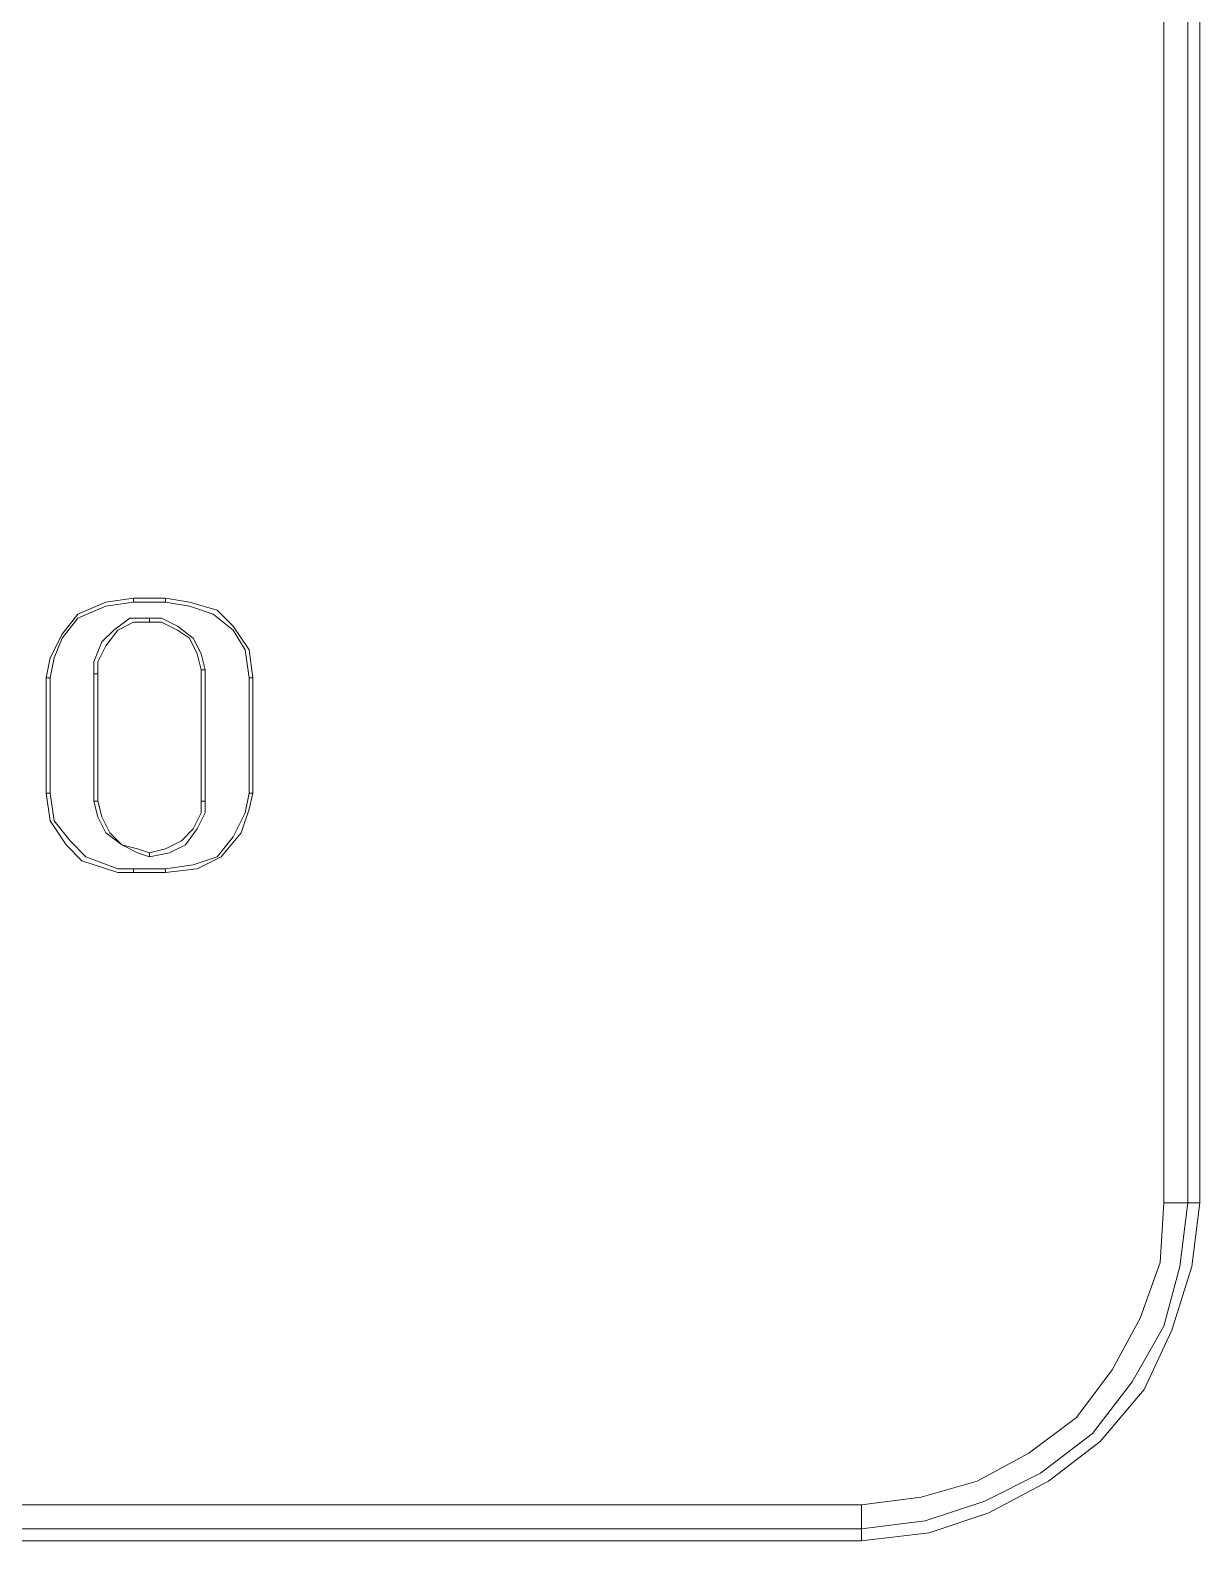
# Model space of a CAD drawing. Header units: centimetres. Extents: x -13.9 to -5.4, y -6.1 to 6.1.
# Drawn here: x -6.395 to -5.358, y -6.121 to -4.782 of the extents above; entities that cross this region are included whole.
import ezdxf

# ---------------------------------------------------------------- set-up
doc = ezdxf.new("R2010")
doc.units = ezdxf.units.CM
doc.header["$MEASUREMENT"] = 0
doc.layers.add('Camada 1', color=7, linetype='Continuous')

msp = doc.modelspace()

# ---------------------------------------------------------------- linework, layer by layer
at = {"layer": 'Camada 1', "color": 251, "lineweight": 9}
for points in [[(-5.38961, -5.82162), (-5.38961, -5.82162), (-5.38961, 5.82004), (-5.38961, 5.82004)], [(-5.36844, 5.82004), (-5.36844, 5.82004), (-5.36844, -5.82162), (-5.36844, -5.82162)], [(-5.35786, -5.82162), (-5.35786, -5.82162), (-5.35786, 5.82004), (-5.35786, 5.82004)], [(-6.3033, -5.28893), (-6.3033, -5.28893), (-6.3033, -5.2854), (-6.3033, -5.2854)], [(-6.27508, -5.2854), (-6.27508, -5.2854), (-6.3033, -5.2854), (-6.3033, -5.2854)], [(-6.27508, -5.28893), (-6.27508, -5.28893), (-6.3033, -5.28893), (-6.3033, -5.28893)], [(-6.27508, -5.28893), (-6.27508, -5.28893), (-6.27508, -5.2854), (-6.27508, -5.2854)], [(-6.28919, -5.30304), (-6.28919, -5.30304), (-6.28919, -5.30657), (-6.28919, -5.30657)], [(-6.37738, -5.35596), (-6.37738, -5.35596), (-6.38091, -5.35596), (-6.38091, -5.35596)], [(-6.38091, -5.35596), (-6.38091, -5.35596), (-6.38091, -5.45826), (-6.38091, -5.45826)], [(-6.37738, -5.35596), (-6.37738, -5.35596), (-6.37738, -5.45826), (-6.37738, -5.45826)], [(-6.33858, -5.35243), (-6.33858, -5.35243), (-6.33858, -5.46532), (-6.33858, -5.46532)], [(-6.33858, -5.35243), (-6.33858, -5.35243), (-6.33505, -5.35243), (-6.33505, -5.35243)], [(-6.33505, -5.35243), (-6.33505, -5.35243), (-6.33505, -5.46532), (-6.33505, -5.46532)], [(-6.2398, -5.3489), (-6.2398, -5.3489), (-6.24333, -5.3489), (-6.24333, -5.3489)], [(-6.24333, -5.46532), (-6.24333, -5.46532), (-6.24333, -5.3489), (-6.24333, -5.3489)], [(-6.2398, -5.46532), (-6.2398, -5.46532), (-6.2398, -5.3489), (-6.2398, -5.3489)], [(-6.20099, -5.45826), (-6.20099, -5.45826), (-6.20099, -5.35596), (-6.20099, -5.35596)], [(-6.20099, -5.35596), (-6.20099, -5.35596), (-6.19747, -5.35596), (-6.19747, -5.35596)], [(-6.19747, -5.45826), (-6.19747, -5.45826), (-6.19747, -5.35596), (-6.19747, -5.35596)], [(-6.37738, -5.45826), (-6.37738, -5.45826), (-6.38091, -5.45826), (-6.38091, -5.45826)], [(-6.33858, -5.46532), (-6.33858, -5.46532), (-6.33505, -5.46532), (-6.33505, -5.46532)], [(-6.2398, -5.46532), (-6.2398, -5.46532), (-6.24333, -5.46532), (-6.24333, -5.46532)], [(-6.20099, -5.45826), (-6.20099, -5.45826), (-6.19747, -5.45826), (-6.19747, -5.45826)], [(-6.28919, -5.51471), (-6.28919, -5.51471), (-6.28919, -5.51118), (-6.28919, -5.51118)], [(-6.3033, -5.52529), (-6.3033, -5.52529), (-6.27508, -5.52529), (-6.27508, -5.52529)], [(-6.3033, -5.52529), (-6.3033, -5.52529), (-6.3033, -5.52882), (-6.3033, -5.52882)], [(-6.3033, -5.52882), (-6.3033, -5.52882), (-6.27508, -5.52882), (-6.27508, -5.52882)], [(-6.27508, -5.52529), (-6.27508, -5.52529), (-6.27508, -5.52882), (-6.27508, -5.52882)], [(-5.36844, -5.82162), (-5.36844, -5.82162), (-5.35786, -5.82162), (-5.35786, -5.82162)], [(-13.57758, -6.08972), (-13.57758, -6.08972), (-5.65772, -6.08972), (-5.65772, -6.08972)], [(-5.65772, -6.11089), (-5.65772, -6.11089), (-13.57758, -6.11089), (-13.57758, -6.11089)], [(-13.57758, -6.12147), (-13.57758, -6.12147), (-5.65772, -6.12147), (-5.65772, -6.12147)], [(-5.65772, -6.11089), (-5.65772, -6.11089), (-5.65772, -6.12147), (-5.65772, -6.12147)]]:
    msp.add_open_spline(points, degree=3, dxfattribs=at)
for points, knots in [([(-6.3033, -5.2854), (-6.3033, -5.2854), (-6.32799, -5.28893), (-6.32799, -5.28893), (-6.32799, -5.28893), (-6.35269, -5.29951), (-6.35269, -5.29951), (-6.35269, -5.29951), (-6.3668, -5.31715), (-6.3668, -5.31715), (-6.3668, -5.31715), (-6.37738, -5.33832), (-6.37738, -5.33832), (-6.37738, -5.33832), (-6.38091, -5.35596), (-6.38091, -5.35596)], [0, 0, 0, 0, 0.2, 0.2, 0.2, 0.4, 0.4, 0.4, 0.6, 0.6, 0.6, 0.8, 0.8, 0.8, 1, 1, 1, 1]), ([(-6.3033, -5.28893), (-6.3033, -5.28893), (-6.32799, -5.29246), (-6.32799, -5.29246), (-6.32799, -5.29246), (-6.35269, -5.30304), (-6.35269, -5.30304), (-6.35269, -5.30304), (-6.3668, -5.32068), (-6.3668, -5.32068), (-6.3668, -5.32068), (-6.37386, -5.33832), (-6.37386, -5.33832), (-6.37386, -5.33832), (-6.37738, -5.35596), (-6.37738, -5.35596)], [0, 0, 0, 0, 0.2, 0.2, 0.2, 0.4, 0.4, 0.4, 0.6, 0.6, 0.6, 0.8, 0.8, 0.8, 1, 1, 1, 1]), ([(-6.19747, -5.35596), (-6.19747, -5.35596), (-6.20099, -5.33126), (-6.20099, -5.33126), (-6.20099, -5.33126), (-6.21511, -5.31009), (-6.21511, -5.31009), (-6.21511, -5.31009), (-6.22922, -5.29598), (-6.22922, -5.29598), (-6.22922, -5.29598), (-6.25391, -5.28893), (-6.25391, -5.28893), (-6.25391, -5.28893), (-6.27508, -5.2854), (-6.27508, -5.2854)], [0, 0, 0, 0, 0.2, 0.2, 0.2, 0.4, 0.4, 0.4, 0.6, 0.6, 0.6, 0.8, 0.8, 0.8, 1, 1, 1, 1]), ([(-6.20099, -5.35596), (-6.20099, -5.35596), (-6.20452, -5.33126), (-6.20452, -5.33126), (-6.20452, -5.33126), (-6.21511, -5.31362), (-6.21511, -5.31362), (-6.21511, -5.31362), (-6.23274, -5.29951), (-6.23274, -5.29951), (-6.23274, -5.29951), (-6.25391, -5.29246), (-6.25391, -5.29246), (-6.25391, -5.29246), (-6.27508, -5.28893), (-6.27508, -5.28893)], [0, 0, 0, 0, 0.2, 0.2, 0.2, 0.4, 0.4, 0.4, 0.6, 0.6, 0.6, 0.8, 0.8, 0.8, 1, 1, 1, 1]), ([(-6.28919, -5.30304), (-6.28919, -5.30304), (-6.30683, -5.30304), (-6.30683, -5.30304), (-6.30683, -5.30304), (-6.32094, -5.31362), (-6.32094, -5.31362), (-6.32094, -5.31362), (-6.33152, -5.32421), (-6.33152, -5.32421), (-6.33152, -5.32421), (-6.33858, -5.34184), (-6.33858, -5.34184), (-6.33858, -5.34184), (-6.33858, -5.35243), (-6.33858, -5.35243)], [0, 0, 0, 0, 0.2, 0.2, 0.2, 0.4, 0.4, 0.4, 0.6, 0.6, 0.6, 0.8, 0.8, 0.8, 1, 1, 1, 1]), ([(-6.2398, -5.3489), (-6.2398, -5.3489), (-6.24333, -5.33479), (-6.24333, -5.33479), (-6.24333, -5.33479), (-6.25038, -5.32068), (-6.25038, -5.32068), (-6.25038, -5.32068), (-6.26449, -5.31009), (-6.26449, -5.31009), (-6.26449, -5.31009), (-6.27861, -5.30304), (-6.27861, -5.30304), (-6.27861, -5.30304), (-6.28919, -5.30304), (-6.28919, -5.30304)], [0, 0, 0, 0, 0.2, 0.2, 0.2, 0.4, 0.4, 0.4, 0.6, 0.6, 0.6, 0.8, 0.8, 0.8, 1, 1, 1, 1]), ([(-6.28919, -5.30657), (-6.28919, -5.30657), (-6.3033, -5.30657), (-6.3033, -5.30657), (-6.3033, -5.30657), (-6.31741, -5.31362), (-6.31741, -5.31362), (-6.31741, -5.31362), (-6.32799, -5.32773), (-6.32799, -5.32773), (-6.32799, -5.32773), (-6.33505, -5.34184), (-6.33505, -5.34184), (-6.33505, -5.34184), (-6.33505, -5.35243), (-6.33505, -5.35243)], [0, 0, 0, 0, 0.2, 0.2, 0.2, 0.4, 0.4, 0.4, 0.6, 0.6, 0.6, 0.8, 0.8, 0.8, 1, 1, 1, 1]), ([(-6.24333, -5.3489), (-6.24333, -5.3489), (-6.24686, -5.33479), (-6.24686, -5.33479), (-6.24686, -5.33479), (-6.25391, -5.32068), (-6.25391, -5.32068), (-6.25391, -5.32068), (-6.26449, -5.31362), (-6.26449, -5.31362), (-6.26449, -5.31362), (-6.27861, -5.30657), (-6.27861, -5.30657), (-6.27861, -5.30657), (-6.28919, -5.30657), (-6.28919, -5.30657)], [0, 0, 0, 0, 0.2, 0.2, 0.2, 0.4, 0.4, 0.4, 0.6, 0.6, 0.6, 0.8, 0.8, 0.8, 1, 1, 1, 1]), ([(-6.38091, -5.45826), (-6.38091, -5.45826), (-6.37738, -5.48296), (-6.37738, -5.48296), (-6.37738, -5.48296), (-6.36327, -5.50412), (-6.36327, -5.50412), (-6.36327, -5.50412), (-6.34916, -5.51823), (-6.34916, -5.51823), (-6.34916, -5.51823), (-6.31741, -5.52882), (-6.31741, -5.52882), (-6.31741, -5.52882), (-6.3033, -5.52882), (-6.3033, -5.52882)], [0, 0, 0, 0, 0.2, 0.2, 0.2, 0.4, 0.4, 0.4, 0.6, 0.6, 0.6, 0.8, 0.8, 0.8, 1, 1, 1, 1]), ([(-6.37738, -5.45826), (-6.37738, -5.45826), (-6.37386, -5.48296), (-6.37386, -5.48296), (-6.37386, -5.48296), (-6.35974, -5.50059), (-6.35974, -5.50059), (-6.35974, -5.50059), (-6.34563, -5.51471), (-6.34563, -5.51471), (-6.34563, -5.51471), (-6.31741, -5.52529), (-6.31741, -5.52529), (-6.31741, -5.52529), (-6.3033, -5.52529), (-6.3033, -5.52529)], [0, 0, 0, 0, 0.2, 0.2, 0.2, 0.4, 0.4, 0.4, 0.6, 0.6, 0.6, 0.8, 0.8, 0.8, 1, 1, 1, 1]), ([(-6.33858, -5.46532), (-6.33858, -5.46532), (-6.33505, -5.47943), (-6.33505, -5.47943), (-6.33505, -5.47943), (-6.32799, -5.49354), (-6.32799, -5.49354), (-6.32799, -5.49354), (-6.31388, -5.50412), (-6.31388, -5.50412), (-6.31388, -5.50412), (-6.29977, -5.51118), (-6.29977, -5.51118), (-6.29977, -5.51118), (-6.28919, -5.51471), (-6.28919, -5.51471)], [0, 0, 0, 0, 0.2, 0.2, 0.2, 0.4, 0.4, 0.4, 0.6, 0.6, 0.6, 0.8, 0.8, 0.8, 1, 1, 1, 1]), ([(-6.33505, -5.46532), (-6.33505, -5.46532), (-6.33152, -5.47943), (-6.33152, -5.47943), (-6.33152, -5.47943), (-6.32447, -5.49354), (-6.32447, -5.49354), (-6.32447, -5.49354), (-6.31388, -5.50412), (-6.31388, -5.50412), (-6.31388, -5.50412), (-6.29977, -5.50765), (-6.29977, -5.50765), (-6.29977, -5.50765), (-6.28919, -5.51118), (-6.28919, -5.51118)], [0, 0, 0, 0, 0.2, 0.2, 0.2, 0.4, 0.4, 0.4, 0.6, 0.6, 0.6, 0.8, 0.8, 0.8, 1, 1, 1, 1]), ([(-6.28919, -5.51471), (-6.28919, -5.51471), (-6.27155, -5.51118), (-6.27155, -5.51118), (-6.27155, -5.51118), (-6.25744, -5.50412), (-6.25744, -5.50412), (-6.25744, -5.50412), (-6.24686, -5.49001), (-6.24686, -5.49001), (-6.24686, -5.49001), (-6.2398, -5.4759), (-6.2398, -5.4759), (-6.2398, -5.4759), (-6.2398, -5.46532), (-6.2398, -5.46532)], [0, 0, 0, 0, 0.2, 0.2, 0.2, 0.4, 0.4, 0.4, 0.6, 0.6, 0.6, 0.8, 0.8, 0.8, 1, 1, 1, 1]), ([(-6.28919, -5.51118), (-6.28919, -5.51118), (-6.27508, -5.50765), (-6.27508, -5.50765), (-6.27508, -5.50765), (-6.26097, -5.50059), (-6.26097, -5.50059), (-6.26097, -5.50059), (-6.25038, -5.49001), (-6.25038, -5.49001), (-6.25038, -5.49001), (-6.24333, -5.4759), (-6.24333, -5.4759), (-6.24333, -5.4759), (-6.24333, -5.46532), (-6.24333, -5.46532)], [0, 0, 0, 0, 0.2, 0.2, 0.2, 0.4, 0.4, 0.4, 0.6, 0.6, 0.6, 0.8, 0.8, 0.8, 1, 1, 1, 1]), ([(-6.27508, -5.52529), (-6.27508, -5.52529), (-6.25038, -5.52176), (-6.25038, -5.52176), (-6.25038, -5.52176), (-6.22922, -5.51471), (-6.22922, -5.51471), (-6.22922, -5.51471), (-6.21511, -5.49707), (-6.21511, -5.49707), (-6.21511, -5.49707), (-6.20452, -5.4759), (-6.20452, -5.4759), (-6.20452, -5.4759), (-6.20099, -5.45826), (-6.20099, -5.45826)], [0, 0, 0, 0, 0.2, 0.2, 0.2, 0.4, 0.4, 0.4, 0.6, 0.6, 0.6, 0.8, 0.8, 0.8, 1, 1, 1, 1]), ([(-6.27508, -5.52882), (-6.27508, -5.52882), (-6.24686, -5.52529), (-6.24686, -5.52529), (-6.24686, -5.52529), (-6.22569, -5.51471), (-6.22569, -5.51471), (-6.22569, -5.51471), (-6.20805, -5.49354), (-6.20805, -5.49354), (-6.20805, -5.49354), (-6.20099, -5.47237), (-6.20099, -5.47237), (-6.20099, -5.47237), (-6.19747, -5.45826), (-6.19747, -5.45826)], [0, 0, 0, 0, 0.2, 0.2, 0.2, 0.4, 0.4, 0.4, 0.6, 0.6, 0.6, 0.8, 0.8, 0.8, 1, 1, 1, 1]), ([(-5.36844, -5.82162), (-5.36844, -5.82162), (-5.37549, -5.87806), (-5.37549, -5.87806), (-5.37549, -5.87806), (-5.38961, -5.93097), (-5.38961, -5.93097), (-5.38961, -5.93097), (-5.41783, -5.98036), (-5.41783, -5.98036), (-5.41783, -5.98036), (-5.45311, -6.02622), (-5.45311, -6.02622), (-5.45311, -6.02622), (-5.49897, -6.0615), (-5.49897, -6.0615), (-5.49897, -6.0615), (-5.54836, -6.0862), (-5.54836, -6.0862), (-5.54836, -6.0862), (-5.60127, -6.10383), (-5.60127, -6.10383), (-5.60127, -6.10383), (-5.65772, -6.11089), (-5.65772, -6.11089)], [0, 0, 0, 0, 0.125, 0.125, 0.125, 0.25, 0.25, 0.25, 0.375, 0.375, 0.375, 0.5, 0.5, 0.5, 0.625, 0.625, 0.625, 0.75, 0.75, 0.75, 0.875, 0.875, 0.875, 1, 1, 1, 1]), ([(-5.65772, -6.08972), (-5.65772, -6.08972), (-5.6048, -6.08267), (-5.6048, -6.08267), (-5.6048, -6.08267), (-5.55541, -6.06856), (-5.55541, -6.06856), (-5.55541, -6.06856), (-5.50955, -6.04386), (-5.50955, -6.04386), (-5.50955, -6.04386), (-5.46722, -6.01211), (-5.46722, -6.01211), (-5.46722, -6.01211), (-5.43547, -5.96978), (-5.43547, -5.96978), (-5.43547, -5.96978), (-5.41077, -5.92392), (-5.41077, -5.92392), (-5.41077, -5.92392), (-5.39313, -5.87453), (-5.39313, -5.87453), (-5.39313, -5.87453), (-5.38961, -5.82162), (-5.38961, -5.82162)], [0, 0, 0, 0, 0.125, 0.125, 0.125, 0.25, 0.25, 0.25, 0.375, 0.375, 0.375, 0.5, 0.5, 0.5, 0.625, 0.625, 0.625, 0.75, 0.75, 0.75, 0.875, 0.875, 0.875, 1, 1, 1, 1]), ([(-5.65772, -6.12147), (-5.65772, -6.12147), (-5.59774, -6.11442), (-5.59774, -6.11442), (-5.59774, -6.11442), (-5.54483, -6.09678), (-5.54483, -6.09678), (-5.54483, -6.09678), (-5.49191, -6.06856), (-5.49191, -6.06856), (-5.49191, -6.06856), (-5.44605, -6.03328), (-5.44605, -6.03328), (-5.44605, -6.03328), (-5.40724, -5.98742), (-5.40724, -5.98742), (-5.40724, -5.98742), (-5.38255, -5.9345), (-5.38255, -5.9345), (-5.38255, -5.9345), (-5.36491, -5.87806), (-5.36491, -5.87806), (-5.36491, -5.87806), (-5.35786, -5.82162), (-5.35786, -5.82162)], [0, 0, 0, 0, 0.125, 0.125, 0.125, 0.25, 0.25, 0.25, 0.375, 0.375, 0.375, 0.5, 0.5, 0.5, 0.625, 0.625, 0.625, 0.75, 0.75, 0.75, 0.875, 0.875, 0.875, 1, 1, 1, 1]), ([(-5.36844, -5.82162), (-5.36844, -5.82162), (-5.36844, -5.82162), (-5.36844, -5.82162), (-5.36844, -5.82162), (-5.37197, -5.82162), (-5.37197, -5.82162), (-5.37197, -5.82162), (-5.37549, -5.82162), (-5.37549, -5.82162), (-5.37549, -5.82162), (-5.37902, -5.82162), (-5.37902, -5.82162), (-5.37902, -5.82162), (-5.38255, -5.82162), (-5.38255, -5.82162), (-5.38255, -5.82162), (-5.38608, -5.82162), (-5.38608, -5.82162), (-5.38608, -5.82162), (-5.38961, -5.82162), (-5.38961, -5.82162)], [0, 0, 0, 0, 0.1428571, 0.1428571, 0.1428571, 0.2857143, 0.2857143, 0.2857143, 0.4285714, 0.4285714, 0.4285714, 0.5714286, 0.5714286, 0.5714286, 0.7142857, 0.7142857, 0.7142857, 0.8571429, 0.8571429, 0.8571429, 1, 1, 1, 1]), ([(-5.65772, -6.11089), (-5.65772, -6.11089), (-5.65772, -6.10736), (-5.65772, -6.10736), (-5.65772, -6.10736), (-5.65772, -6.10383), (-5.65772, -6.10383), (-5.65772, -6.10383), (-5.65772, -6.10031), (-5.65772, -6.10031), (-5.65772, -6.10031), (-5.65772, -6.09678), (-5.65772, -6.09678), (-5.65772, -6.09678), (-5.65772, -6.09325), (-5.65772, -6.09325), (-5.65772, -6.09325), (-5.65772, -6.08972), (-5.65772, -6.08972)], [0, 0, 0, 0, 0.1666667, 0.1666667, 0.1666667, 0.3333333, 0.3333333, 0.3333333, 0.5, 0.5, 0.5, 0.6666667, 0.6666667, 0.6666667, 0.8333333, 0.8333333, 0.8333333, 1, 1, 1, 1])]:
    msp.add_open_spline(points, degree=3, knots=knots, dxfattribs=at)

doc.saveas('drawing.dxf')
